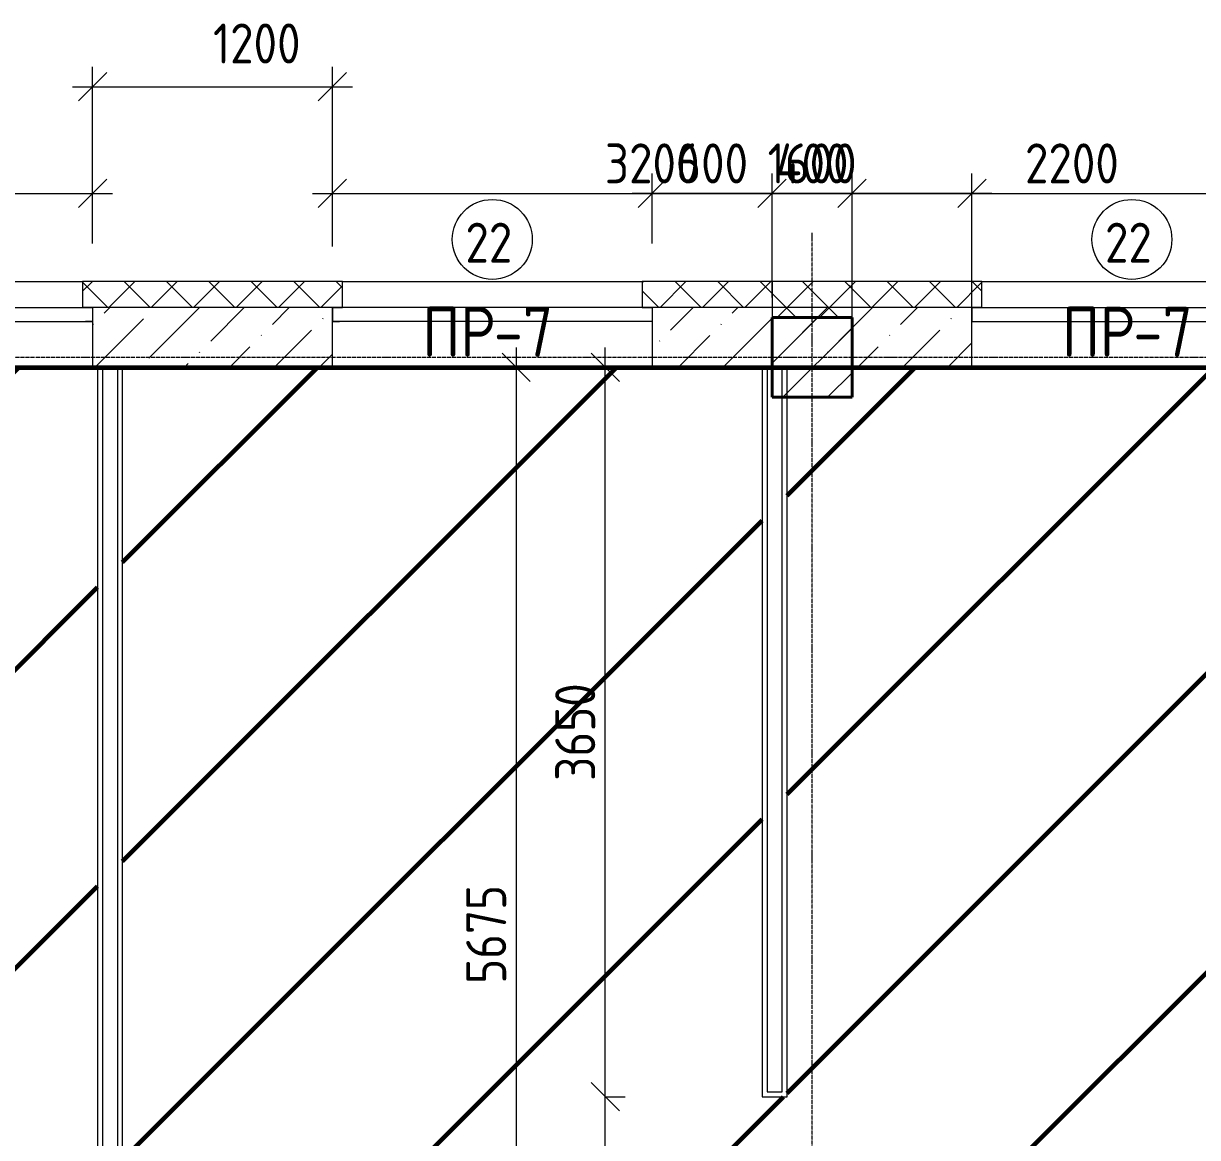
# Model space of a CAD drawing. Header units: millimetres. Extents: x -56773 to 323062, y -262288 to 76460.
# Drawn here: x 51664 to 57538, y -145097 to -139522 of the extents above; entities that cross this region are included whole.
import ezdxf

# ---------------------------------------------------------------- set-up
doc = ezdxf.new("R2010")
doc.units = ezdxf.units.MM
doc.linetypes.add('ADSK_Линия сетки', pattern=[25, 20, -2.5, 0, -2.5])
for name, color, linetype, lineweight in [('1.1)Стяжка керамзит  2 этаж', 5, 'Continuous', 60), ('3.1 Штукатурка внешн стен', 5, 'Continuous', 60), ('_ Окна', 7, 'Continuous', 18), ('Марки', 7, 'Continuous', 20), ('Марки окон', 7, 'Continuous', 20), ('Несущие колонны', 7, 'Continuous', 18), ('Окна', 7, 'Continuous', 9), ('Оси', 7, 'Continuous', 9), ('Размеры', 7, 'Continuous', 9), ('Стены внутренние', 7, 'Continuous', 18), ('Стены наружные', 7, 'Continuous', 18), ('Стены штриховка', 7, 'Continuous', 9)]:
    doc.layers.add(name, color=color, linetype=linetype, lineweight=lineweight)
doc.styles.add('GOST Common_2', font='', dxfattribs={"width": 0.9, "height": 250})
doc.styles.add('GOST Common_3', font='', dxfattribs={"width": 0.9, "height": 200})
doc.styles.get('GOST Common_2').set_extended_font_data('GOST Common')
doc.styles.get('GOST Common_3').set_extended_font_data('GOST Common')
doc.dimstyles.new('ADSK_Основной_2_0', dxfattribs={"dimscale": 304.8, "dimtxt": 201.142999, "dimasz": 0.463911, "dimexe": 0.328084, "dimexo": 0.328084, "dimgap": 0.164042, "dimtad": 1, "dimdec": 3, "dimrnd": 0.001, "dimdsep": 46, "dimtxsty": 'GOST Common_3', "dimblk1": 'OBLIQUE', "dimblk2": 'OBLIQUE', "dimsah": 1, "dimcen": 0.09, "dimdle": 0.328084, "dimazin": 2, "dimtfac": 1, "dimtdec": 4, "dimtix": 1, "dimtmove": 0, "dimatfit": 3, "dimfxl": 1, "dimtvp": 1, "dimtolj": 1, "dimtzin": 0, "dimlwd": 20, "dimlwe": 20, "dimarcsym": 2})
doc.dimstyles.new('ADSK_Основной_2_0_1', dxfattribs={"dimscale": 304.8, "dimtxt": 201.142999, "dimasz": 0.463911, "dimexe": 0.328084, "dimexo": 0.328084, "dimgap": 0.164042, "dimtad": 1, "dimdec": 3, "dimrnd": 0.001, "dimdsep": 46, "dimtxsty": 'GOST Common_3', "dimblk1": 'OBLIQUE', "dimblk2": 'OBLIQUE', "dimsah": 1, "dimcen": 0.09, "dimdle": 0.328084, "dimazin": 2, "dimtfac": 1, "dimtdec": 4, "dimtix": 1, "dimtmove": 1, "dimatfit": 3, "dimfxl": 1, "dimtvp": 1, "dimtolj": 1, "dimtzin": 0, "dimlwd": 20, "dimlwe": 20, "dimarcsym": 2})
doc.dimstyles.new('ADSK_Основной_2_0_2', dxfattribs={"dimscale": 304.8, "dimtxt": 201.142999, "dimasz": 0.463911, "dimexe": 0.328084, "dimexo": 0.328084, "dimgap": 0.164042, "dimtad": 1, "dimdec": 3, "dimrnd": 0.001, "dimdsep": 46, "dimtxsty": 'GOST Common_3', "dimblk1": 'OBLIQUE', "dimblk2": 'OBLIQUE', "dimsah": 1, "dimcen": 0.09, "dimdle": 0.328084, "dimazin": 2, "dimtfac": 1, "dimtdec": 4, "dimtix": 1, "dimtmove": 0, "dimatfit": 3, "dimfxl": 1, "dimtvp": 1, "dimtolj": 1, "dimtzin": 0, "dimlwd": 20, "dimlwe": 20, "dimarcsym": 2})
pattern_1 = [(45, (9.36, -150597.75), (-106.066, 106.066), []), (135, (9.36, -150597.75), (-106.066, -106.066), [])]

# ---------------------------------------------------------------- blocks, each defined once
blk = doc.blocks.new('ADSK_КолоннаЖБ_Прямоугольная - 400x400 мм-1807143-Кладочный план 3-го этажа')
at = {"layer": 'Несущие колонны', "lineweight": 40}
for p, q in [((-200, 200), (200, 200)), ((-200, -200), (-200, 200)), ((200, 200), (200, -200)), ((200, -200), (-200, -200))]:
    blk.add_line(p, q, dxfattribs=at)
blk = doc.blocks.new('ОКНО L03 _2СТ_RS - ОК-5_1600х2000h-3556607-Кладочный план 3-го этажа')
at = {"layer": '_ Окна'}
for p, q in [((-838.1, -79), (761.9, -79)), ((-838.1, -149), (-838.1, -79)), ((-838.1, -79), (-803.1, -79)), ((-818.1, -79), (-38.1, -79)), ((-38.1, -79), (741.9, -79)), ((761.9, -79), (726.9, -79)), ((761.9, -149), (761.9, -79)), ((-838.1, -149), (761.9, -149)), ((-838.1, -149), (-833.1, -149)), ((-818.1, -149), (-38.1, -149)), ((-38.1, -149), (741.9, -149)), ((761.9, -149), (756.9, -149))]:
    blk.add_line(p, q, dxfattribs=at)
at = {"layer": 'Окна'}
blk.add_line((-888.1, 150), (811.9, 150), dxfattribs=at)
blk = doc.blocks.new('ОКНО L03 _2СТ_RS - ОК-5_1600х2000h-3556615-Кладочный план 3-го этажа')
at = {"layer": '_ Окна'}
for p, q in [((-838.1, 149), (761.9, 149)), ((-838.1, 149), (-838.1, 79)), ((-838.1, 149), (-833.1, 149)), ((-818.1, 149), (-38.1, 149)), ((-38.1, 149), (741.9, 149)), ((761.9, 149), (756.9, 149)), ((761.9, 149), (761.9, 79)), ((-838.1, 79), (761.9, 79)), ((-838.1, 79), (-803.1, 79)), ((-818.1, 79), (-38.1, 79)), ((-38.1, 79), (741.9, 79)), ((761.9, 79), (726.9, 79))]:
    blk.add_line(p, q, dxfattribs=at)
at = {"layer": 'Окна'}
blk.add_line((-888.1, -150), (811.9, -150), dxfattribs=at)
blk = doc.blocks.new('_Oblique')
at = {"color": 0, "linetype": 'ByBlock', "lineweight": -2}
blk.add_line((-0.5, -0.5), (0.5, 0.5), dxfattribs=at)
blk = doc.blocks.new('*D5288')
at = {"layer": 'Defpoints', "color": 0, "transparency": 16777216}
for p in [(52009.4, -140372.3), (50409.4, -140723.4), (52009.4, -140723.4)]:
    blk.add_point(p, dxfattribs=at)
at = {"layer": 'Размеры', "color": 0, "lineweight": 20, "transparency": 16777216}
for p, q in [((50409.4, -140623.4), (50409.4, -140272.3)), ((52009.4, -140623.4), (52009.4, -140272.3)), ((50309.4, -140372.3), (52109.4, -140372.3))]:
    blk.add_line(p, q, dxfattribs=at)
at = {"layer": 'Размеры', "color": 0, "lineweight": 20, "transparency": 16777216, "xscale": 141.4, "yscale": 141.4, "zscale": 141.4, "rotation": 180}
blk.add_blockref('_Oblique', (50409.4, -140372.3), dxfattribs=at)
at = {"layer": 'Размеры', "color": 0, "lineweight": 20, "transparency": 16777216, "xscale": 141.4, "yscale": 141.4, "zscale": 141.4}
blk.add_blockref('_Oblique', (52009.4, -140372.3), dxfattribs=at)
at = {"layer": 'Размеры', "color": 0, "lineweight": 9, "transparency": 16777216, "insert": (51209.4, -140222.3), "char_height": 200, "width": 560.473, "attachment_point": 5, "style": 'GOST Common_3'}
blk.add_mtext('\\A1;1600', dxfattribs=at)
blk = doc.blocks.new('*D5289')
at = {"layer": 'Defpoints', "color": 0, "transparency": 16777216}
for p in [(53209.4, -139838.8), (52009.4, -140723.4), (53209.4, -140738.5)]:
    blk.add_point(p, dxfattribs=at)
at = {"layer": 'Размеры', "color": 0, "lineweight": 20, "transparency": 16777216}
for p, q in [((52009.4, -140623.4), (52009.4, -139738.8)), ((53209.4, -140638.5), (53209.4, -139738.8)), ((51909.4, -139838.8), (53309.4, -139838.8))]:
    blk.add_line(p, q, dxfattribs=at)
at = {"layer": 'Размеры', "color": 0, "lineweight": 20, "transparency": 16777216, "xscale": 141.4, "yscale": 141.4, "zscale": 141.4, "rotation": 180}
blk.add_blockref('_Oblique', (52009.4, -139838.8), dxfattribs=at)
at = {"layer": 'Размеры', "color": 0, "lineweight": 20, "transparency": 16777216, "xscale": 141.4, "yscale": 141.4, "zscale": 141.4}
blk.add_blockref('_Oblique', (53209.4, -139838.8), dxfattribs=at)
at = {"layer": 'Размеры', "color": 0, "lineweight": 9, "transparency": 16777216, "insert": (52611.6, -139522.2), "char_height": 200, "width": 560.473, "attachment_point": 1, "line_spacing_factor": 1.022761, "style": 'GOST Common_3'}
blk.add_mtext('\\A1;1200', dxfattribs=at)
blk = doc.blocks.new('*D5290')
at = {"layer": 'Defpoints', "color": 0, "transparency": 16777216}
for p in [(56409.4, -140372.3), (53209.4, -140738.5), (56409.4, -141242.8)]:
    blk.add_point(p, dxfattribs=at)
at = {"layer": 'Размеры', "color": 0, "lineweight": 20, "transparency": 16777216}
for p, q in [((53209.4, -140638.5), (53209.4, -140272.3)), ((56409.4, -141142.8), (56409.4, -140272.3)), ((53109.4, -140372.3), (56509.4, -140372.3))]:
    blk.add_line(p, q, dxfattribs=at)
at = {"layer": 'Размеры', "color": 0, "lineweight": 20, "transparency": 16777216, "xscale": 141.4, "yscale": 141.4, "zscale": 141.4, "rotation": 180}
blk.add_blockref('_Oblique', (53209.4, -140372.3), dxfattribs=at)
at = {"layer": 'Размеры', "color": 0, "lineweight": 20, "transparency": 16777216, "xscale": 141.4, "yscale": 141.4, "zscale": 141.4}
blk.add_blockref('_Oblique', (56409.4, -140372.3), dxfattribs=at)
at = {"layer": 'Размеры', "color": 0, "lineweight": 9, "transparency": 16777216, "insert": (54809.4, -140222.3), "char_height": 200, "width": 151.369, "attachment_point": 5, "style": 'GOST Common_3'}
blk.add_mtext('\\A1;3200', dxfattribs=at)
blk = doc.blocks.new('*D5291')
at = {"layer": 'Defpoints', "color": 0, "transparency": 16777216}
for p in [(54809.4, -140372.3), (54809.4, -140723.4), (56409.4, -141242.8)]:
    blk.add_point(p, dxfattribs=at)
at = {"layer": 'Размеры', "color": 0, "lineweight": 20, "transparency": 16777216}
for p, q in [((54809.4, -140623.4), (54809.4, -140272.3)), ((56409.4, -141142.8), (56409.4, -140272.3)), ((56509.4, -140372.3), (54709.4, -140372.3))]:
    blk.add_line(p, q, dxfattribs=at)
at = {"layer": 'Размеры', "color": 0, "lineweight": 20, "transparency": 16777216, "xscale": 141.4, "yscale": 141.4, "zscale": 141.4, "rotation": 180}
blk.add_blockref('_Oblique', (54809.4, -140372.3), dxfattribs=at)
at = {"layer": 'Размеры', "color": 0, "lineweight": 20, "transparency": 16777216, "xscale": 141.4, "yscale": 141.4, "zscale": 141.4}
blk.add_blockref('_Oblique', (56409.4, -140372.3), dxfattribs=at)
at = {"layer": 'Размеры', "color": 0, "lineweight": 9, "transparency": 16777216, "insert": (55609.4, -140222.3), "char_height": 200, "width": 560.473, "attachment_point": 5, "style": 'GOST Common_3'}
blk.add_mtext('\\A1;1600', dxfattribs=at)
blk = doc.blocks.new('*D5292')
at = {"layer": 'Defpoints', "color": 0, "transparency": 16777216}
for p in [(55409.4, -140372.3), (54809.4, -140723.4), (55409.4, -140992.8)]:
    blk.add_point(p, dxfattribs=at)
at = {"layer": 'Размеры', "color": 0, "lineweight": 20, "transparency": 16777216}
for p, q in [((54809.4, -140623.4), (54809.4, -140272.3)), ((55409.4, -140892.8), (55409.4, -140272.3)), ((54709.4, -140372.3), (55509.4, -140372.3))]:
    blk.add_line(p, q, dxfattribs=at)
at = {"layer": 'Размеры', "color": 0, "lineweight": 20, "transparency": 16777216, "xscale": 141.4, "yscale": 141.4, "zscale": 141.4, "rotation": 180}
blk.add_blockref('_Oblique', (54809.4, -140372.3), dxfattribs=at)
at = {"layer": 'Размеры', "color": 0, "lineweight": 20, "transparency": 16777216, "xscale": 141.4, "yscale": 141.4, "zscale": 141.4}
blk.add_blockref('_Oblique', (55409.4, -140372.3), dxfattribs=at)
at = {"layer": 'Размеры', "color": 0, "lineweight": 9, "transparency": 16777216, "insert": (55109.4, -140222.3), "char_height": 200, "width": 454.106, "attachment_point": 5, "style": 'GOST Common_3'}
blk.add_mtext('\\A1;600', dxfattribs=at)
blk = doc.blocks.new('*D5293')
at = {"layer": 'Defpoints', "color": 0, "transparency": 16777216}
for p in [(55809.4, -140372.3), (55409.4, -140992.8), (55809.4, -140992.8)]:
    blk.add_point(p, dxfattribs=at)
at = {"layer": 'Размеры', "color": 0, "lineweight": 20, "transparency": 16777216}
for p, q in [((55409.4, -140892.8), (55409.4, -140272.3)), ((55809.4, -140892.8), (55809.4, -140272.3)), ((55409.4, -140372.3), (55268, -140372.3)), ((55409.4, -140372.3), (55809.4, -140372.3)), ((55809.4, -140372.3), (55950.8, -140372.3))]:
    blk.add_line(p, q, dxfattribs=at)
at = {"layer": 'Размеры', "color": 0, "lineweight": 20, "transparency": 16777216, "xscale": 141.4, "yscale": 141.4, "zscale": 141.4}
blk.add_blockref('_Oblique', (55409.4, -140372.3), dxfattribs=at)
at = {"layer": 'Размеры', "color": 0, "lineweight": 20, "transparency": 16777216, "xscale": 141.4, "yscale": 141.4, "zscale": 141.4, "rotation": 180}
blk.add_blockref('_Oblique', (55809.4, -140372.3), dxfattribs=at)
at = {"layer": 'Размеры', "color": 0, "lineweight": 9, "transparency": 16777216, "insert": (55609.4, -140222.3), "char_height": 200, "width": 474.561, "attachment_point": 5, "style": 'GOST Common_3'}
blk.add_mtext('\\A1;400', dxfattribs=at)
blk = doc.blocks.new('*D5294')
at = {"layer": 'Defpoints', "color": 0, "transparency": 16777216}
for p in [(58009.4, -140372.3), (58009.4, -140943.8), (55809.4, -140992.8)]:
    blk.add_point(p, dxfattribs=at)
at = {"layer": 'Размеры', "color": 0, "lineweight": 20, "transparency": 16777216}
for p, q in [((55809.4, -140892.8), (55809.4, -140272.3)), ((58009.4, -140843.8), (58009.4, -140272.3)), ((55709.4, -140372.3), (58109.4, -140372.3))]:
    blk.add_line(p, q, dxfattribs=at)
at = {"layer": 'Размеры', "color": 0, "lineweight": 20, "transparency": 16777216, "xscale": 141.4, "yscale": 141.4, "zscale": 141.4, "rotation": 180}
blk.add_blockref('_Oblique', (55809.4, -140372.3), dxfattribs=at)
at = {"layer": 'Размеры', "color": 0, "lineweight": 20, "transparency": 16777216, "xscale": 141.4, "yscale": 141.4, "zscale": 141.4}
blk.add_blockref('_Oblique', (58009.4, -140372.3), dxfattribs=at)
at = {"layer": 'Размеры', "color": 0, "lineweight": 9, "transparency": 16777216, "insert": (56909.4, -140222.3), "char_height": 200, "width": 605.475, "attachment_point": 5, "style": 'GOST Common_3'}
blk.add_mtext('\\A1;2200', dxfattribs=at)
blk = doc.blocks.new('*D5422')
at = {"layer": 'Defpoints', "color": 0, "transparency": 16777216}
for p in [(54228.8, -141242.8), (53059.4, -146917.8), (54128.9, -146917.8)]:
    blk.add_point(p, dxfattribs=at)
at = {"layer": 'Размеры', "color": 0, "lineweight": 20, "transparency": 16777216}
for p, q in [((54128.9, -141142.8), (54128.9, -147017.8)), ((54128.8, -141242.8), (54028.9, -141242.8)), ((53159.4, -146917.8), (54228.9, -146917.8))]:
    blk.add_line(p, q, dxfattribs=at)
at = {"layer": 'Размеры', "color": 0, "lineweight": 20, "transparency": 16777216, "xscale": 141.4, "yscale": 141.4, "zscale": 141.4}
for p, rotation in [((54128.9, -141242.8), 90), ((54128.9, -146917.8), 270)]:
    blk.add_blockref('_Oblique', p, dxfattribs=dict(at, rotation=rotation))
at = {"layer": 'Размеры', "color": 0, "lineweight": 9, "transparency": 16777216, "insert": (53978.9, -144080.3), "char_height": 200, "width": 605.475, "attachment_point": 5, "rotation": 90, "style": 'GOST Common_3'}
blk.add_mtext('\\A1;5675', dxfattribs=at)
blk = doc.blocks.new('*D5425')
at = {"layer": 'Defpoints', "color": 0, "transparency": 16777216}
for p in [(54474.4, -144892.8), (54574.3, -144892.8), (54474.4, -145892.8)]:
    blk.add_point(p, dxfattribs=at)
at = {"layer": 'Размеры', "color": 0, "lineweight": 20, "transparency": 16777216}
for p, q in [((54574.3, -145992.8), (54574.3, -144792.8)), ((54574.4, -144892.8), (54674.3, -144892.8)), ((54574.4, -145892.8), (54674.3, -145892.8))]:
    blk.add_line(p, q, dxfattribs=at)
at = {"layer": 'Размеры', "color": 0, "lineweight": 20, "transparency": 16777216, "xscale": 141.4, "yscale": 141.4, "zscale": 141.4}
for p, rotation in [((54574.3, -144892.8), 90), ((54574.3, -145892.8), 270)]:
    blk.add_blockref('_Oblique', p, dxfattribs=dict(at, rotation=rotation))
at = {"layer": 'Размеры', "color": 0, "lineweight": 9, "transparency": 16777216, "insert": (54424.3, -145392.8), "char_height": 200, "width": 560.473, "attachment_point": 5, "rotation": 90, "style": 'GOST Common_3'}
blk.add_mtext('\\A1;1000', dxfattribs=at)
blk = doc.blocks.new('*D5426')
at = {"layer": 'Defpoints', "color": 0, "transparency": 16777216}
for p in [(54474.4, -141242.8), (54574.3, -141242.8), (54474.4, -144892.8)]:
    blk.add_point(p, dxfattribs=at)
at = {"layer": 'Размеры', "color": 0, "lineweight": 20, "transparency": 16777216}
for p, q in [((54574.3, -144992.8), (54574.3, -141142.8)), ((54574.4, -141242.8), (54674.3, -141242.8)), ((54574.4, -144892.8), (54674.3, -144892.8))]:
    blk.add_line(p, q, dxfattribs=at)
at = {"layer": 'Размеры', "color": 0, "lineweight": 20, "transparency": 16777216, "xscale": 141.4, "yscale": 141.4, "zscale": 141.4}
for p, rotation in [((54574.3, -141242.8), 90), ((54574.3, -144892.8), 270)]:
    blk.add_blockref('_Oblique', p, dxfattribs=dict(at, rotation=rotation))
at = {"layer": 'Размеры', "color": 0, "lineweight": 9, "transparency": 16777216, "insert": (54424.3, -143067.8), "char_height": 200, "width": 605.475, "attachment_point": 5, "rotation": 90, "style": 'GOST Common_3'}
blk.add_mtext('\\A1;3650', dxfattribs=at)
blk = doc.blocks.new('М_окна1 - Маркировка типоразмера-1510237-Кладочный план 3-го этажа')
at = {"layer": 'Марки окон'}
blk.add_circle((0, 0), 2, dxfattribs=at)

msp = doc.modelspace()

# ---------------------------------------------------------------- hatches: boundary and pattern name
at = {"layer": '1.1)Стяжка керамзит  2 этаж', "transparency": 33554687}
h = msp.add_hatch(dxfattribs=at)
h.set_pattern_fill('ANSI31', color=5, scale=333)
h.paths.add_polyline_path([(61559.3615, -148542.7816), (61559.3615, -147767.7816), (60034.3615, -147767.7816), (60034.3615, -147642.7816), (60209.3615, -147642.7816), (60209.3615, -146917.7816), (61559.3615, -146917.7816), (61559.3615, -146392.7816), (61559.3615, -144742.7816), (61559.3615, -141392.7816), (61409.3615, -141392.7816), (61409.3615, -141242.7816), (60809.3615, -141242.7816), (59159.3615, -141242.7816), (58309.3615, -141242.7816), (58309.3615, -145317.7816), (58184.3615, -145317.7816), (58184.3615, -141242.7816), (58009.3615, -141242.7816), (56359.3615, -141242.7816), (55809.3615, -141242.7816), (55809.3615, -141392.7816), (55484.3615, -141392.7816), (55484.3615, -144892.7816), (55359.3615, -144892.7816), (55359.3615, -141242.7816), (54809.3615, -141242.7816), (53159.3615, -141242.7816), (52159.3615, -141242.7816), (52159.3615, -146917.7816), (53059.3615, -146917.7816), (53059.3615, -147642.7816), (53184.3615, -147642.7816), (53184.3615, -147767.7816), (51934.3615, -147767.7816), (51934.3615, -147642.7816), (52034.3615, -147642.7816), (52034.3615, -141242.7816), (50359.3615, -141242.7816), (49709.3615, -141242.7816), (49709.3615, -146917.7816), (50784.3615, -146917.7816), (50784.3615, -147642.7816), (50884.3615, -147642.7816), (50884.3615, -147767.7816), (50234.3615, -147767.7816), (50234.3615, -147992.7816), (48296.5102, -147992.7816), (48296.5102, -151017.7816), (50734.3615, -151017.7816), (50734.3615, -151142.7816), (51934.3615, -151142.7816), (51934.3615, -151017.7816), (53159.3615, -151017.7816), (53159.3615, -151142.7816), (54359.3615, -151142.7816), (54359.3615, -151017.7816), (57334.3615, -151017.7816), (57334.3615, -154417.7816), (57509.3615, -154417.7816), (57509.3615, -154542.7816), (58709.3615, -154542.7816), (58709.3615, -154417.7816), (61559.3615, -154417.7816), (61559.3615, -153992.7816), (61559.3615, -152342.7816), (61559.3615, -151792.7816), (61409.3615, -151792.7816), (61409.3615, -151392.7816), (61559.3615, -151392.7816), (61559.3615, -150192.7816)])
h.paths.add_polyline_path([(54384.3615, -147767.7816), (54384.3615, -147642.7816), (54509.3615, -147642.7816), (54509.3615, -146917.7816), (55359.3615, -146917.7816), (55359.3615, -145892.7816), (55484.3615, -145892.7816), (55484.3615, -146917.7816), (56484.3615, -146917.7816), (56484.3615, -147642.7816), (56609.3615, -147642.7816), (56609.3615, -147767.7816)], flags=16)
h.paths.add_polyline_path([(54409.3615, -147742.7816), (54409.3615, -147667.7816), (54534.3615, -147667.7816), (54534.3615, -146942.7816), (55384.3615, -146942.7816), (55384.3615, -145917.7816), (55459.3615, -145917.7816), (55459.3615, -146942.7816), (56459.3615, -146942.7816), (56459.3615, -147667.7816), (56584.3615, -147667.7816), (56584.3615, -147742.7816)], flags=0)
h.paths.add_polyline_path([(54584.3615, -147642.7816), (54584.3615, -146992.7816), (56409.3615, -146992.7816), (56409.3615, -147642.7816)], flags=0)
h.paths.add_polyline_path([(55409.3615, -147392.7816), (55409.3615, -146992.7816), (55809.3615, -146992.7816), (55809.3615, -147392.7816)], flags=0)
h.paths.add_polyline_path([(57809.3615, -147767.7816), (57809.3615, -147642.7816), (58184.3615, -147642.7816), (58184.3615, -146317.7816), (58309.3615, -146317.7816), (58309.3615, -147642.7816), (58834.3615, -147642.7816), (58834.3615, -147767.7816)], flags=16)
h.paths.add_polyline_path([(57834.3615, -147742.7816), (57834.3615, -147667.7816), (58209.3615, -147667.7816), (58209.3615, -146342.7816), (58284.3615, -146342.7816), (58284.3615, -147667.7816), (58809.3615, -147667.7816), (58809.3615, -147742.7816)], flags=0)
h.paths.add_polyline_path([(61868.8804, -153248.025), (61868.8804, -152694.4535), (61493.8804, -152694.4535), (61493.8804, -153248.025)], flags=9)
h.paths.add_polyline_path([(61868.8804, -153605.2125), (61868.8804, -153073.0696), (61493.8804, -153073.0696), (61493.8804, -153605.2125)], flags=9)
h.paths.add_polyline_path([(61868.8804, -149448.025), (61868.8804, -148894.4535), (61493.8804, -148894.4535), (61493.8804, -149448.025)], flags=9)
h.paths.add_polyline_path([(61868.8804, -149805.2125), (61868.8804, -149273.0696), (61493.8804, -149273.0696), (61493.8804, -149805.2125)], flags=9)
h.paths.add_polyline_path([(61868.8804, -145648.025), (61868.8804, -145094.4535), (61493.8804, -145094.4535), (61493.8804, -145648.025)], flags=9)
h.paths.add_polyline_path([(61868.8804, -146005.2125), (61868.8804, -145473.0696), (61493.8804, -145473.0696), (61493.8804, -146005.2125)], flags=9)
at = {"layer": 'Несущие колонны', "lineweight": 9}
h = msp.add_hatch(dxfattribs=at)
h.set_pattern_fill('FP_1', color=256, style=0, pattern_type=2)
h.set_pattern_definition([(45, (9.36, -150597.75), (-224.5064, 224.5064), []), (45, (233.87, -150597.75), (-224.5064, 224.5064), [396.875, -79.375, 3.353, -76.022])])
h.paths.add_polyline_path([(55409.3615, -141392.7816), (55809.3615, -141392.7816), (55809.3615, -140992.7816), (55409.3615, -140992.7816)])
at = {"layer": 'Стены наружные', "lineweight": 9}
h = msp.add_hatch(dxfattribs=at)
h.set_pattern_fill('FP_4', color=256, style=0, pattern_type=2)
h.set_pattern_definition(pattern_1)
h.paths.add_polyline_path([(61809.3615, -140942.7816), (61809.3615, -140812.7816), (60759.3615, -140812.7816), (60759.3615, -140942.7816)])
h.paths.add_polyline_path([(54759.3615, -140942.7816), (56459.3615, -140942.7816), (56459.3615, -140812.7816), (54759.3615, -140812.7816), (54759.3615, -140879.5231)])
h.paths.add_polyline_path([(53259.3615, -140942.7816), (53259.3615, -140812.7816), (51959.3615, -140812.7816), (51959.3615, -140942.7816)])
h.paths.add_polyline_path([(59259.3615, -140942.7816), (59259.3615, -140812.7816), (57959.3615, -140812.7816), (57959.3615, -140942.7816)])
h.paths.add_polyline_path([(49609.3615, -140942.7816), (50459.3615, -140942.7816), (50459.3615, -140812.7816), (49609.3615, -140812.7816), (49609.3615, -140879.5231)])
h = msp.add_hatch(dxfattribs=at)
h.set_pattern_fill('FP_4', color=256, style=0, pattern_type=2)
h.set_pattern_definition(pattern_1)
h.paths.add_polyline_path([(55809.3615, -140992.7816), (55809.3615, -140812.7816), (55409.3615, -140812.7816), (55409.3615, -140992.7816)])
h = msp.add_hatch(dxfattribs=at)
h.set_pattern_fill('FP_2', color=256, style=0, pattern_type=2)
h.set_pattern_definition([(45, (9.36, -150597.75), (84.18955, 308.69595), [396.875, -79.375, 3.353, -76.022])])
h.paths.add_polyline_path([(52134.3615, -141242.7816), (53209.3615, -141242.7816), (53209.3615, -140943.7816), (52009.3615, -140943.7816), (52009.3615, -141242.7816), (52059.3615, -141242.7816)])
h.paths.add_polyline_path([(55484.3615, -141242.7816), (56409.3615, -141242.7816), (56409.3615, -140943.7816), (54809.3615, -140943.7816), (54809.3615, -141242.7816), (55459.3615, -141242.7816)])
h.paths.add_polyline_path([(61859.3615, -141242.7816), (61859.3615, -140942.7816), (60809.3615, -140943.7816), (60809.3615, -141242.7816), (61559.3615, -141242.7816)])
h.paths.add_polyline_path([(58184.3615, -141242.7816), (59209.3615, -141242.7816), (59209.3615, -140943.7816), (58009.3615, -140943.7816), (58009.3615, -141242.7816)])
h.paths.add_polyline_path([(49609.3615, -141242.7816), (50409.3615, -141242.7816), (50409.3615, -140943.7816), (49609.3615, -140942.7816)])

# ---------------------------------------------------------------- linework, layer by layer
msp.add_lwpolyline([(61559.3615, -147667.7816), (49609.3615, -147667.7816), (49609.3615, -141242.7816), (61559.3615, -141242.7816)], close=True)
at = {"layer": '3.1 Штукатурка внешн стен'}
msp.add_lwpolyline([(49709.3615, -141242.7816), (61609.3615, -141242.7816), (61609.3615, -146992.7816)], dxfattribs=at)
at = {"layer": 'Несущие колонны', "lineweight": 9}
for p, q in [((55809.3615, -140992.7816), (55409.3615, -140992.7816)), ((55409.3615, -140992.7816), (55409.3615, -141392.7816)), ((55809.3615, -141392.7816), (55809.3615, -140992.7816)), ((55409.3615, -141392.7816), (55809.3615, -141392.7816))]:
    msp.add_line(p, q, dxfattribs=at)
at = {"layer": 'Оси', "linetype": 'ADSK_Линия сетки', "lineweight": 5}
for p, q in [((55609.3615, -161571.6329), (55609.3615, -140570.3055)), ((62587.9153, -141192.7816), (-25230.7352, -141192.7816))]:
    msp.add_line(p, q, dxfattribs=at)
at = {"layer": 'Стены внутренние', "lineweight": 5}
for p, q in [((51959.3615, -140942.7816), (51959.3615, -140943.7816)), ((51959.3615, -140943.7816), (52009.3615, -140943.7816)), ((52009.3615, -140943.7816), (52009.3615, -141242.7816)), ((53209.3615, -141242.7816), (53209.3615, -140943.7816)), ((53209.3615, -140943.7816), (53259.3615, -140943.7816)), ((53259.3615, -140943.7816), (53259.3615, -140942.7816)), ((54759.3615, -140942.7816), (54759.3615, -140943.7816)), ((54759.3615, -140943.7816), (54809.3615, -140943.7816)), ((54809.3615, -140943.7816), (54809.3615, -141242.7816)), ((56409.3615, -141242.7816), (56409.3615, -140943.7816)), ((56409.3615, -140943.7816), (56459.3615, -140943.7816)), ((56459.3615, -140943.7816), (56459.3615, -140942.7816)), ((52009.3615, -141242.7816), (50409.3615, -141242.7816)), ((52009.3615, -141242.7816), (52034.3615, -141242.7816)), ((52034.3615, -141242.7816), (52034.3615, -147642.7816)), ((52159.3615, -141242.7816), (53209.3615, -141242.7816)), ((52159.3615, -146917.7816), (52159.3615, -141242.7816)), ((54809.3615, -141242.7816), (53209.3615, -141242.7816)), ((54809.3615, -141242.7816), (55359.3615, -141242.7816)), ((55359.3615, -141242.7816), (55359.3615, -144892.7816)), ((55484.3615, -141242.7816), (56409.3615, -141242.7816)), ((55484.3615, -144892.7816), (55484.3615, -141242.7816)), ((58009.3615, -141242.7816), (56409.3615, -141242.7816)), ((55359.3615, -144892.7816), (55484.3615, -144892.7816))]:
    msp.add_line(p, q, dxfattribs=at)
at = {"layer": 'Стены наружные', "lineweight": 9}
for p, q in [((50459.3615, -140812.7816), (51959.3615, -140812.7816)), ((53259.3615, -140812.7816), (51959.3615, -140812.7816)), ((51959.3615, -140812.7816), (51959.3615, -140942.7816)), ((53259.3615, -140942.7816), (53259.3615, -140812.7816)), ((53259.3615, -140812.7816), (54759.3615, -140812.7816)), ((56459.3615, -140812.7816), (54759.3615, -140812.7816)), ((54759.3615, -140812.7816), (54759.3615, -140942.7816)), ((55409.3615, -140812.7816), (55409.3615, -140992.7816)), ((55809.3615, -140992.7816), (55809.3615, -140812.7816)), ((56459.3615, -140942.7816), (56459.3615, -140812.7816)), ((56459.3615, -140812.7816), (57959.3615, -140812.7816)), ((55409.3615, -140992.7816), (55809.3615, -140992.7816))]:
    msp.add_line(p, q, dxfattribs=at)
at = {"layer": 'Стены штриховка', "lineweight": 9}
for p, q in [((53259.3615, -140942.7816), (51959.3615, -140942.7816)), ((56459.3615, -140942.7816), (54759.3615, -140942.7816)), ((52159.3615, -141242.7816), (52034.3615, -141242.7816)), ((52059.3615, -141242.7816), (52059.3615, -147667.7816)), ((52134.3615, -141242.7816), (52134.3615, -147667.7816)), ((55484.3615, -141242.7816), (55359.3615, -141242.7816)), ((55384.3615, -141242.7816), (55384.3615, -144867.7816)), ((55459.3615, -144867.7816), (55459.3615, -141242.7816)), ((55384.3615, -144867.7816), (55459.3615, -144867.7816))]:
    msp.add_line(p, q, dxfattribs=at)

# ---------------------------------------------------------------- block references
at = {"layer": 'Марки окон', "lineweight": 5, "xscale": 99.99999999999993, "yscale": 99.99999999999993, "zscale": 99.99999999999993}
for p in [(54009.3615, -140602.7816), (57209.3615, -140602.7816)]:
    msp.add_blockref('М_окна1 - Маркировка типоразмера-1510237-Кладочный план 3-го этажа', p, dxfattribs=at)
at = {"layer": 'Несущие колонны', "lineweight": 40, "rotation": 89.9999999999999}
msp.add_blockref('ADSK_КолоннаЖБ_Прямоугольная - 400x400 мм-1807143-Кладочный план 3-го этажа', (55609.3615, -141192.7816), dxfattribs=at)
at = {"layer": 'Окна', "lineweight": 5}
for p in [(51247.4615, -141092.7816), (57247.4615, -141092.7816)]:
    msp.add_blockref('ОКНО L03 _2СТ_RS - ОК-5_1600х2000h-3556615-Кладочный план 3-го этажа', p, dxfattribs=at)
at = {"layer": 'Окна', "rotation": 180}
msp.add_blockref('ОКНО L03 _2СТ_RS - ОК-5_1600х2000h-3556607-Кладочный план 3-го этажа', (53971.2615, -141092.7816), dxfattribs=at)

# ---------------------------------------------------------------- texts
at = {"layer": 'Марки', "lineweight": 9, "char_height": 250, "attachment_point": 1, "style": 'GOST Common_2'}
for s, insert, width in [('ПР', (53659.4307, -140939.8005), 432.91125), ('-7', (54016.6182, -140939.8005), 389.620125), ('ПР', (56859.4307, -140939.8005), 432.91125), ('-7', (57216.6182, -140939.8005), 389.620125)]:
    msp.add_mtext(s, dxfattribs=dict(at, insert=insert, width=width))
at = {"layer": 'Марки окон', "lineweight": 5, "char_height": 200, "width": 317.46825, "attachment_point": 1, "style": 'GOST Common_3'}
for insert in [(53874.8041, -140518.9963), (57074.8041, -140518.9963)]:
    msp.add_mtext('22', dxfattribs=dict(at, insert=insert))

# ---------------------------------------------------------------- dimensions: what is measured, and where the dimension line sits
at = {"layer": 'Размеры', "lineweight": 9}
dim = msp.add_linear_dim(base=(53209.3615, -139838.8183), p1=(52009.3615, -140723.421), p2=(53209.3615, -140738.4696), dimstyle='ADSK_Основной_2_0', override={"dimpost": '<>', "dimfxl": 1200.094355}, dxfattribs=at)
dim.commit()
dim.dimension.update_dxf_attribs({"geometry": '*D5289', "text_midpoint": (52891.8623, -139838.8183), "dimtype": 160})
for base, p1, p2, override, picture, middle in [((52009.3615, -140372.2851), (50409.3615, -140723.421), (52009.3615, -140723.421), {"dimpost": '<>', "dimfxl": 1600}, '*D5288', (51209.3615, -140222.2851)), ((56409.3615, -140372.2851), (53209.3615, -140738.4696), (56409.3615, -141242.7816), {"dimpost": '<>', "dimfxl": 3239.49542}, '*D5290', (54809.3615, -140222.2851)), ((54809.3615, -140372.2851), (56409.3615, -141242.7816), (54809.3615, -140723.421), {"dimpost": '<>', "dimfxl": 1682.181749}, '*D5291', (55609.3615, -140222.2851)), ((55409.3615, -140372.2851), (54809.3615, -140723.421), (55409.3615, -140992.7816), {"dimpost": '<>', "dimfxl": 657.689238}, '*D5292', (55109.3615, -140222.2851)), ((55809.3615, -140372.2851), (55409.3615, -140992.7816), (55809.3615, -140992.7816), {"dimpost": '<>', "dimfxl": 400}, '*D5293', (55609.3615, -140222.2851)), ((58009.3615, -140372.2851), (55809.3615, -140992.7816), (58009.3615, -140943.7816), {"dimpost": '<>', "dimfxl": 2200.545614}, '*D5294', (56909.3615, -140222.2851))]:
    dim = msp.add_linear_dim(base=base, p1=p1, p2=p2, dimstyle='ADSK_Основной_2_0_1', override=override, dxfattribs=at)
    dim.commit()
    dim.dimension.update_dxf_attribs({"geometry": picture, "text_midpoint": middle})
for base, p1, p2, override, picture, middle in [((54128.8593, -146917.7816), (54228.8442, -141242.7816), (53059.3615, -146917.7816), {"dimpost": '<>', "dimfxl": 5794.248419}, '*D5422', (53978.8593, -144080.2816)), ((54574.3477, -141242.7816), (54474.3628, -144892.7816), (54474.3628, -141242.7816), {"dimpost": '<>', "dimfxl": 3650}, '*D5426', (54424.3477, -143067.7816)), ((54574.3477, -144892.7816), (54474.3628, -145892.7816), (54474.3628, -144892.7816), {"dimpost": '<>', "dimfxl": 1000}, '*D5425', (54424.3477, -145392.7816))]:
    dim = msp.add_linear_dim(base=base, p1=p1, p2=p2, angle=90, dimstyle='ADSK_Основной_2_0_2', override=override, dxfattribs=at)
    dim.commit()
    dim.dimension.update_dxf_attribs({"geometry": picture, "text_midpoint": middle})

doc.saveas('drawing.dxf')
